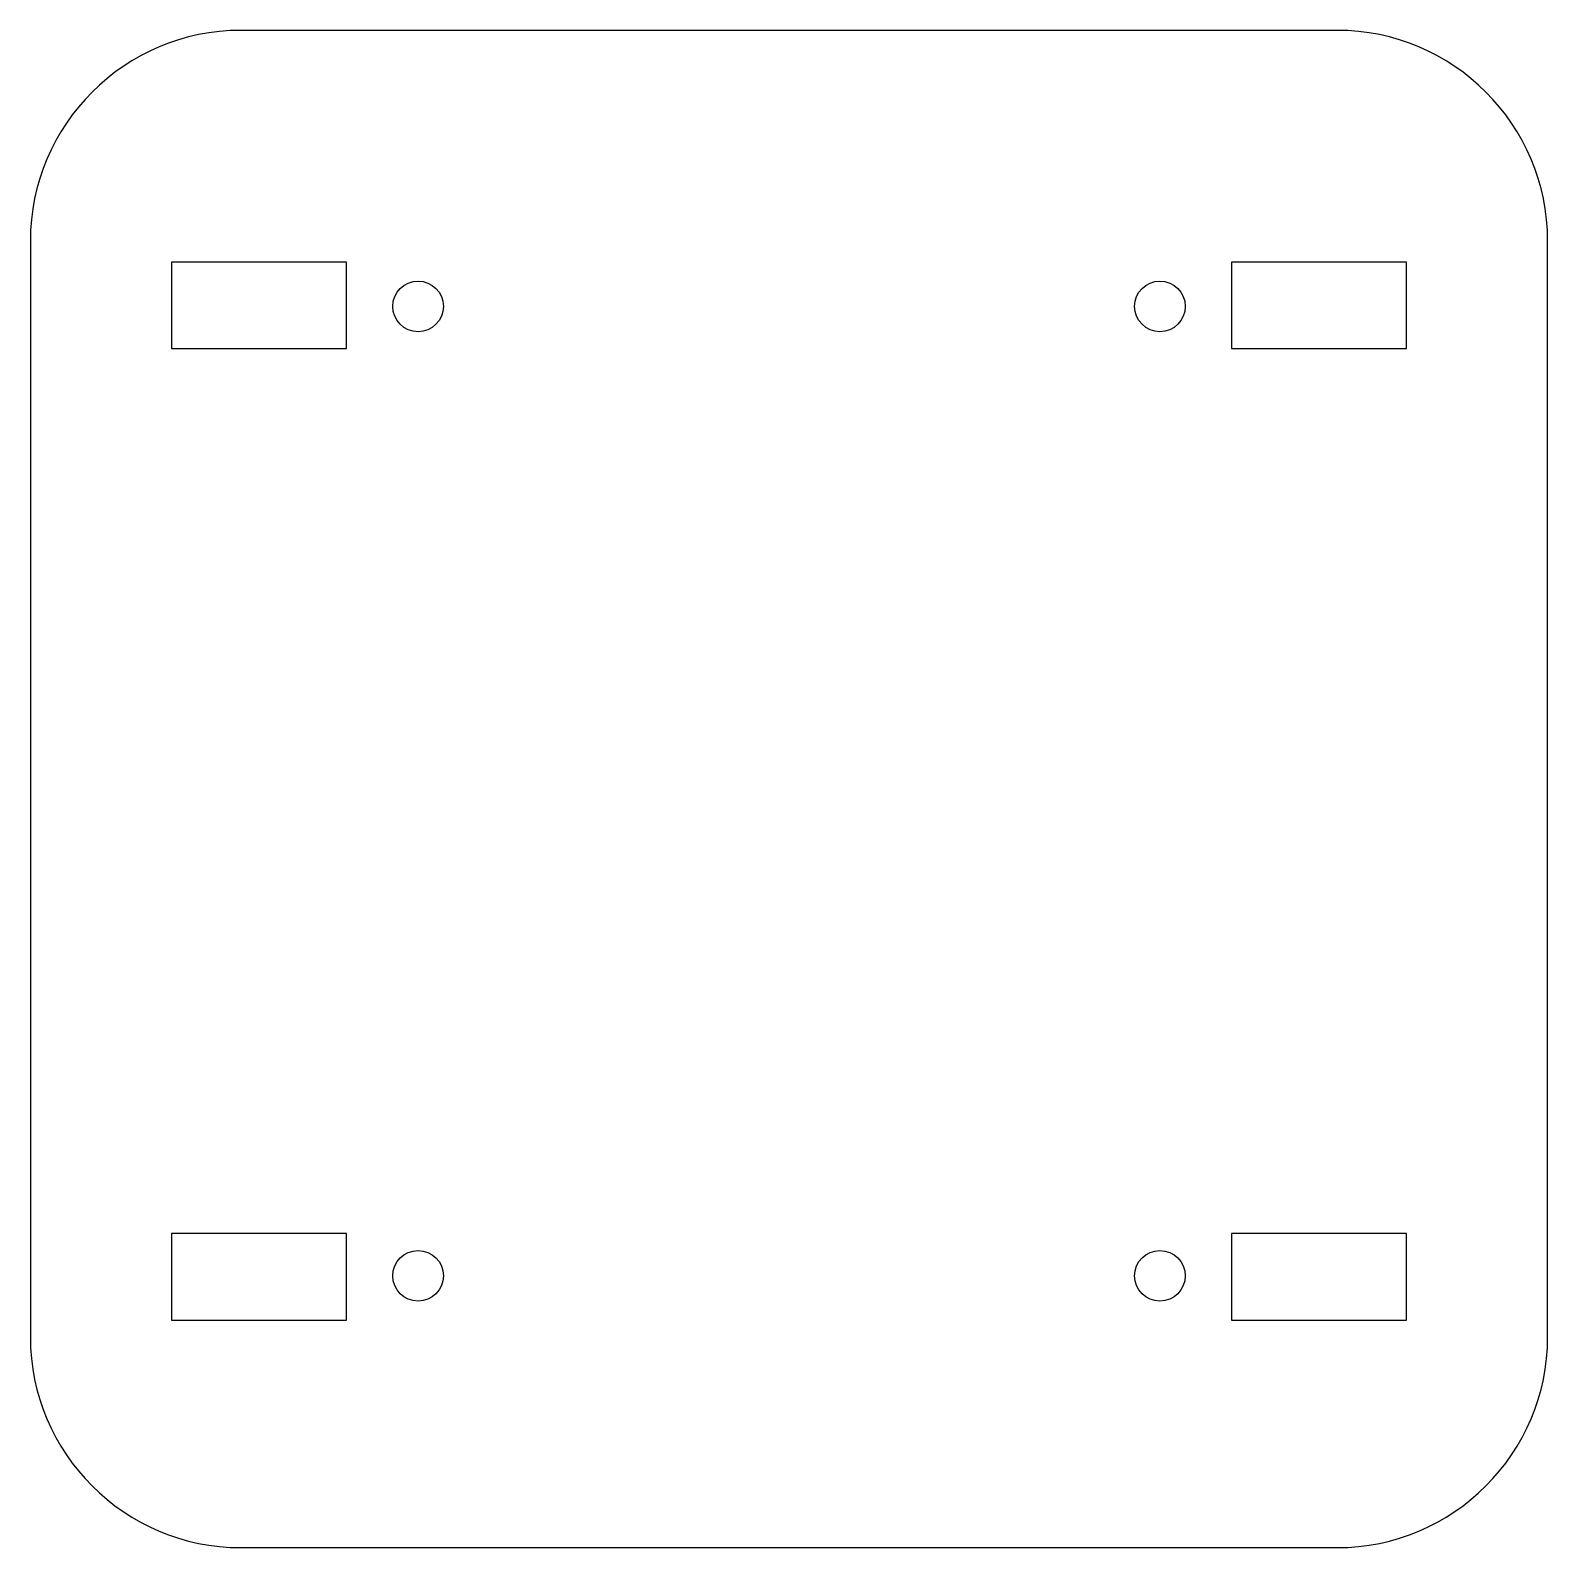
# Model space of a CAD drawing. Header units: millimetres. Extents: x 0 to 360, y 0 to 360.
import ezdxf

# ---------------------------------------------------------------- set-up
doc = ezdxf.new("R2010")
doc.units = ezdxf.units.MM

msp = doc.modelspace()

# ---------------------------------------------------------------- linework, layer by layer
at = {"color": 7, "linetype": 'Continuous', "lineweight": 25}
for p, q in [((310, 360), (50, 360)), ((0, 310), (0, 50)), ((360, 50), (360, 310)), ((75, 305), (33.5, 305)), ((33.5, 305), (33.5, 284.5)), ((75, 284.5), (75, 305)), ((285, 305), (285, 284.5)), ((326.5, 305), (285, 305)), ((326.5, 284.5), (326.5, 305)), ((33.5, 284.5), (75, 284.5)), ((285, 284.5), (326.5, 284.5)), ((33.5, 74.5), (33.5, 54)), ((75, 74.5), (33.5, 74.5)), ((75, 54), (75, 74.5)), ((285, 74.5), (285, 54)), ((326.5, 74.5), (285, 74.5)), ((326.5, 54), (326.5, 74.5)), ((33.5, 54), (75, 54)), ((285, 54), (326.5, 54)), ((50, 0), (310, 0))]:
    msp.add_line(p, q, dxfattribs=at)
for centre in [(92, 294.5), (268, 294.5), (92, 64.5), (268, 64.5)]:
    msp.add_circle(centre, 6, dxfattribs=at)
for centre, start, end in [((50, 310), 90, 180), ((310, 310), 0, 90), ((50, 50), 180, 270), ((310, 50), 270, 0)]:
    msp.add_arc(centre, 50, start, end, dxfattribs=at)

doc.saveas('drawing.dxf')
